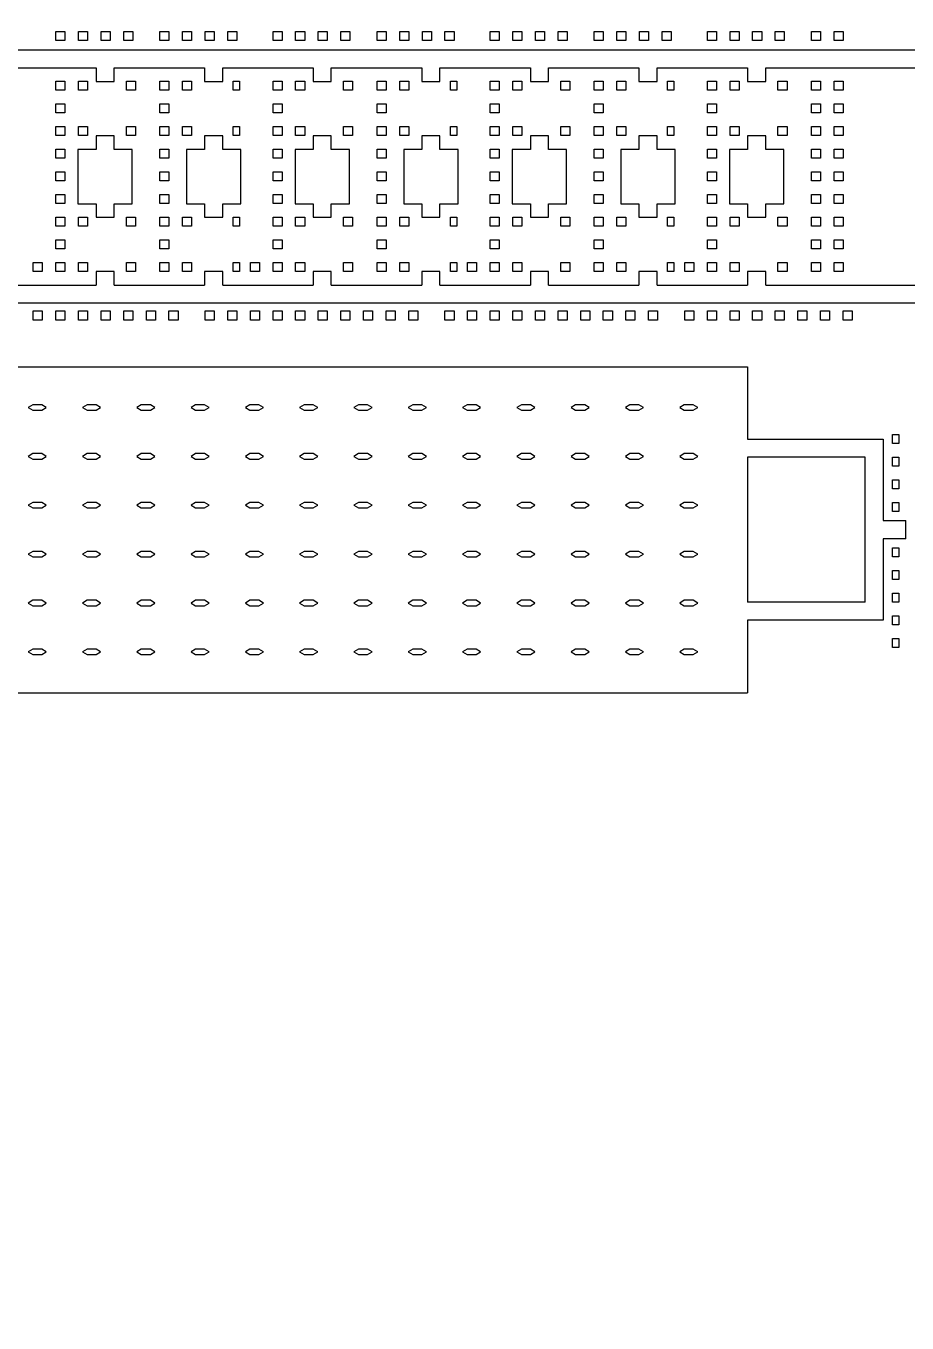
# Model space of a CAD drawing. Header units: millimetres. Extents: x 11250 to 361842, y 8473 to 110473.
# Drawn here: x 61588 to 66457, y 31273 to 38435 of the extents above; entities that cross this region are included whole.
import ezdxf

# ---------------------------------------------------------------- set-up
doc = ezdxf.new("R2010")
doc.units = ezdxf.units.MM
doc.layers.add('CLEAR', color=140, linetype='Continuous')
doc.layers.add('OPAQUE', color=10, linetype='Continuous')

msp = doc.modelspace()

# ---------------------------------------------------------------- linework, layer by layer
at = {"layer": 'CLEAR'}
for p, q in [((57075.3, 38303.5), (67525.3, 38303.5)), ((61475.3, 38203.5), (61975.3, 38203.5)), ((61975.3, 38203.5), (61975.3, 38128.5)), ((62075.3, 38128.5), (62075.3, 38203.5)), ((62075.3, 38203.5), (62575.3, 38203.5)), ((62575.3, 38203.5), (62575.3, 38128.5)), ((62675.3, 38128.5), (62675.3, 38203.5)), ((62675.3, 38203.5), (63175.3, 38203.5)), ((63175.3, 38203.5), (63175.3, 38128.5)), ((63275.3, 38128.5), (63275.3, 38203.5)), ((63275.3, 38203.5), (63775.3, 38203.5)), ((63775.3, 38203.5), (63775.3, 38128.5)), ((63875.3, 38128.5), (63875.3, 38203.5)), ((63875.3, 38203.5), (64375.3, 38203.5)), ((64375.3, 38203.5), (64375.3, 38128.5)), ((64475.3, 38128.5), (64475.3, 38203.5)), ((64475.3, 38203.5), (64975.3, 38203.5)), ((64975.3, 38203.5), (64975.3, 38128.5)), ((65075.3, 38128.5), (65075.3, 38203.5)), ((65075.3, 38203.5), (65575.3, 38203.5)), ((65575.3, 38203.5), (65575.3, 38128.5)), ((65675.3, 38128.5), (65675.3, 38203.5)), ((65675.3, 38203.5), (67525.3, 38203.5)), ((61975.3, 38128.5), (62075.3, 38128.5)), ((62575.3, 38128.5), (62675.3, 38128.5)), ((63175.3, 38128.5), (63275.3, 38128.5)), ((63775.3, 38128.5), (63875.3, 38128.5)), ((64375.3, 38128.5), (64475.3, 38128.5)), ((64975.3, 38128.5), (65075.3, 38128.5)), ((65575.3, 38128.5), (65675.3, 38128.5)), ((62075.3, 37828.5), (61975.3, 37828.5)), ((61975.3, 37828.5), (61975.3, 37753.5)), ((62075.3, 37753.5), (62075.3, 37828.5)), ((62675.3, 37828.5), (62575.3, 37828.5)), ((62575.3, 37828.5), (62575.3, 37753.5)), ((62675.3, 37753.5), (62675.3, 37828.5)), ((63275.3, 37828.5), (63175.3, 37828.5)), ((63175.3, 37828.5), (63175.3, 37753.5)), ((63275.3, 37753.5), (63275.3, 37828.5)), ((63875.3, 37828.5), (63775.3, 37828.5)), ((63775.3, 37828.5), (63775.3, 37753.5)), ((63875.3, 37753.5), (63875.3, 37828.5)), ((64475.3, 37828.5), (64375.3, 37828.5)), ((64375.3, 37828.5), (64375.3, 37753.5)), ((64475.3, 37753.5), (64475.3, 37828.5)), ((65075.3, 37828.5), (64975.3, 37828.5)), ((64975.3, 37828.5), (64975.3, 37753.5)), ((65075.3, 37753.5), (65075.3, 37828.5)), ((65675.3, 37828.5), (65575.3, 37828.5)), ((65575.3, 37828.5), (65575.3, 37753.5)), ((65675.3, 37753.5), (65675.3, 37828.5)), ((61975.3, 37753.5), (61875.3, 37753.5)), ((61875.3, 37753.5), (61875.3, 37453.5)), ((62175.3, 37753.5), (62075.3, 37753.5)), ((62175.3, 37453.5), (62175.3, 37753.5)), ((62575.3, 37753.5), (62475.3, 37753.5)), ((62475.3, 37753.5), (62475.3, 37453.5)), ((62775.3, 37753.5), (62675.3, 37753.5)), ((62775.3, 37453.5), (62775.3, 37753.5)), ((63175.3, 37753.5), (63075.3, 37753.5)), ((63075.3, 37753.5), (63075.3, 37453.5)), ((63375.3, 37753.5), (63275.3, 37753.5)), ((63375.3, 37453.5), (63375.3, 37753.5)), ((63775.3, 37753.5), (63675.3, 37753.5)), ((63675.3, 37753.5), (63675.3, 37453.5)), ((63975.3, 37753.5), (63875.3, 37753.5)), ((63975.3, 37453.5), (63975.3, 37753.5)), ((64375.3, 37753.5), (64275.3, 37753.5)), ((64275.3, 37753.5), (64275.3, 37453.5)), ((64575.3, 37753.5), (64475.3, 37753.5)), ((64575.3, 37453.5), (64575.3, 37753.5)), ((64975.3, 37753.5), (64875.3, 37753.5)), ((64875.3, 37753.5), (64875.3, 37453.5)), ((65175.3, 37753.5), (65075.3, 37753.5)), ((65175.3, 37453.5), (65175.3, 37753.5)), ((65575.3, 37753.5), (65475.3, 37753.5)), ((65475.3, 37753.5), (65475.3, 37453.5)), ((65775.3, 37753.5), (65675.3, 37753.5)), ((65775.3, 37453.5), (65775.3, 37753.5)), ((61875.3, 37453.5), (61975.3, 37453.5)), ((61975.3, 37453.5), (61975.3, 37378.5)), ((62075.3, 37453.5), (62175.3, 37453.5)), ((62075.3, 37378.5), (62075.3, 37453.5)), ((62475.3, 37453.5), (62575.3, 37453.5)), ((62575.3, 37453.5), (62575.3, 37378.5)), ((62675.3, 37453.5), (62775.3, 37453.5)), ((62675.3, 37378.5), (62675.3, 37453.5)), ((63075.3, 37453.5), (63175.3, 37453.5)), ((63175.3, 37453.5), (63175.3, 37378.5)), ((63275.3, 37453.5), (63375.3, 37453.5)), ((63275.3, 37378.5), (63275.3, 37453.5)), ((63675.3, 37453.5), (63775.3, 37453.5)), ((63775.3, 37453.5), (63775.3, 37378.5)), ((63875.3, 37453.5), (63975.3, 37453.5)), ((63875.3, 37378.5), (63875.3, 37453.5)), ((64275.3, 37453.5), (64375.3, 37453.5)), ((64375.3, 37453.5), (64375.3, 37378.5)), ((64475.3, 37453.5), (64575.3, 37453.5)), ((64475.3, 37378.5), (64475.3, 37453.5)), ((64875.3, 37453.5), (64975.3, 37453.5)), ((64975.3, 37453.5), (64975.3, 37378.5)), ((65075.3, 37453.5), (65175.3, 37453.5)), ((65075.3, 37378.5), (65075.3, 37453.5)), ((65475.3, 37453.5), (65575.3, 37453.5)), ((65575.3, 37453.5), (65575.3, 37378.5)), ((65675.3, 37453.5), (65775.3, 37453.5)), ((65675.3, 37378.5), (65675.3, 37453.5)), ((61975.3, 37378.5), (62075.3, 37378.5)), ((62575.3, 37378.5), (62675.3, 37378.5)), ((63175.3, 37378.5), (63275.3, 37378.5)), ((63775.3, 37378.5), (63875.3, 37378.5)), ((64375.3, 37378.5), (64475.3, 37378.5)), ((64975.3, 37378.5), (65075.3, 37378.5)), ((65575.3, 37378.5), (65675.3, 37378.5)), ((62075.3, 37078.5), (61975.3, 37078.5)), ((61975.3, 37078.5), (61975.3, 37003.5)), ((62075.3, 37003.5), (62075.3, 37078.5)), ((62675.3, 37078.5), (62575.3, 37078.5)), ((62575.3, 37078.5), (62575.3, 37003.5)), ((62675.3, 37003.5), (62675.3, 37078.5)), ((63275.3, 37078.5), (63175.3, 37078.5)), ((63175.3, 37078.5), (63175.3, 37003.5)), ((63275.3, 37003.5), (63275.3, 37078.5)), ((63875.3, 37078.5), (63775.3, 37078.5)), ((63775.3, 37078.5), (63775.3, 37003.5)), ((63875.3, 37003.5), (63875.3, 37078.5)), ((64475.3, 37078.5), (64375.3, 37078.5)), ((64375.3, 37078.5), (64375.3, 37003.5)), ((64475.3, 37003.5), (64475.3, 37078.5)), ((65075.3, 37078.5), (64975.3, 37078.5)), ((64975.3, 37078.5), (64975.3, 37003.5)), ((65075.3, 37003.5), (65075.3, 37078.5)), ((65675.3, 37078.5), (65575.3, 37078.5)), ((65575.3, 37078.5), (65575.3, 37003.5)), ((65675.3, 37003.5), (65675.3, 37078.5)), ((61475.3, 37003.5), (61975.3, 37003.5)), ((62075.3, 37003.5), (62575.3, 37003.5)), ((62675.3, 37003.5), (63175.3, 37003.5)), ((63275.3, 37003.5), (63775.3, 37003.5)), ((63875.3, 37003.5), (64375.3, 37003.5)), ((64475.3, 37003.5), (64975.3, 37003.5)), ((65075.3, 37003.5), (65575.3, 37003.5)), ((65675.3, 37003.5), (67275.3, 37003.5)), ((67175.3, 36903.5), (57175.3, 36903.5)), ((59225.3, 36553.5), (65575.3, 36553.5)), ((65575.3, 36553.5), (65575.3, 36153.5)), ((65575.3, 36153.5), (66325.3, 36153.5)), ((66325.3, 36153.5), (66325.3, 35703.5)), ((65575.3, 36053.5), (65575.3, 35253.5)), ((66225.3, 36053.5), (65575.3, 36053.5)), ((66225.3, 35253.5), (66225.3, 36053.5)), ((66325.3, 35703.5), (66450.3, 35703.5)), ((66450.3, 35603.5), (66450.3, 35703.5)), ((66325.3, 35603.5), (66325.3, 35153.5)), ((66450.3, 35603.5), (66325.3, 35603.5)), ((66225.3, 35253.5), (65575.3, 35253.5)), ((65575.3, 35153.5), (65575.3, 34753.5)), ((66325.3, 35153.5), (65575.3, 35153.5)), ((59225.3, 34753.5), (65575.3, 34753.5))]:
    msp.add_line(p, q, dxfattribs=at)
for points in [[(61803.2, 38354.4), (61753.2, 38354.4), (61753.2, 38404.4), (61803.2, 38404.4)], [(61928.2, 38354.4), (61878.2, 38354.4), (61878.2, 38404.4), (61928.2, 38404.4)], [(62053.2, 38354.4), (62003.2, 38354.4), (62003.2, 38404.4), (62053.2, 38404.4)], [(62178.2, 38354.4), (62128.2, 38354.4), (62128.2, 38404.4), (62178.2, 38404.4)], [(62378.2, 38354.4), (62328.2, 38354.4), (62328.2, 38404.4), (62378.2, 38404.4)], [(62503.2, 38354.4), (62453.2, 38354.4), (62453.2, 38404.4), (62503.2, 38404.4)], [(62628.2, 38354.4), (62578.2, 38354.4), (62578.2, 38404.4), (62628.2, 38404.4)], [(62753.2, 38354.4), (62703.2, 38354.4), (62703.2, 38404.4), (62753.2, 38404.4)], [(63003.2, 38354.4), (62953.2, 38354.4), (62953.2, 38404.4), (63003.2, 38404.4)], [(63128.2, 38354.4), (63078.2, 38354.4), (63078.2, 38404.4), (63128.2, 38404.4)], [(63253.2, 38354.4), (63203.2, 38354.4), (63203.2, 38404.4), (63253.2, 38404.4)], [(63378.2, 38354.4), (63328.2, 38354.4), (63328.2, 38404.4), (63378.2, 38404.4)], [(63578.2, 38354.4), (63528.2, 38354.4), (63528.2, 38404.4), (63578.2, 38404.4)], [(63703.2, 38354.4), (63653.2, 38354.4), (63653.2, 38404.4), (63703.2, 38404.4)], [(63828.2, 38354.4), (63778.2, 38354.4), (63778.2, 38404.4), (63828.2, 38404.4)], [(63953.2, 38354.4), (63903.2, 38354.4), (63903.2, 38404.4), (63953.2, 38404.4)], [(64203.2, 38354.4), (64153.2, 38354.4), (64153.2, 38404.4), (64203.2, 38404.4)], [(64328.2, 38354.4), (64278.2, 38354.4), (64278.2, 38404.4), (64328.2, 38404.4)], [(64453.2, 38354.4), (64403.2, 38354.4), (64403.2, 38404.4), (64453.2, 38404.4)], [(64578.2, 38354.4), (64528.2, 38354.4), (64528.2, 38404.4), (64578.2, 38404.4)], [(64778.2, 38354.4), (64728.2, 38354.4), (64728.2, 38404.4), (64778.2, 38404.4)], [(64903.2, 38354.4), (64853.2, 38354.4), (64853.2, 38404.4), (64903.2, 38404.4)], [(65028.2, 38354.4), (64978.2, 38354.4), (64978.2, 38404.4), (65028.2, 38404.4)], [(65153.2, 38354.4), (65103.2, 38354.4), (65103.2, 38404.4), (65153.2, 38404.4)], [(65403.2, 38354.4), (65353.2, 38354.4), (65353.2, 38404.4), (65403.2, 38404.4)], [(65528.2, 38354.4), (65478.2, 38354.4), (65478.2, 38404.4), (65528.2, 38404.4)], [(65653.2, 38354.4), (65603.2, 38354.4), (65603.2, 38404.4), (65653.2, 38404.4)], [(65778.2, 38354.4), (65728.2, 38354.4), (65728.2, 38404.4), (65778.2, 38404.4)], [(65978.2, 38354.4), (65928.2, 38354.4), (65928.2, 38404.4), (65978.2, 38404.4)], [(66103.2, 38354.4), (66053.2, 38354.4), (66053.2, 38404.4), (66103.2, 38404.4)], [(61803.2, 38079.4), (61753.2, 38079.4), (61753.2, 38129.4), (61803.2, 38129.4)], [(61928.2, 38079.4), (61878.2, 38079.4), (61878.2, 38129.4), (61928.2, 38129.4)], [(62193.2, 38079.4), (62143.2, 38079.4), (62143.2, 38129.4), (62193.2, 38129.4)], [(62378.2, 38079.4), (62328.2, 38079.4), (62328.2, 38129.4), (62378.2, 38129.4)], [(62503.2, 38079.4), (62453.2, 38079.4), (62453.2, 38129.4), (62503.2, 38129.4)], [(62768.2, 38079.4), (62733.2, 38079.4), (62733.2, 38129.4), (62768.2, 38129.4)], [(63003.2, 38079.4), (62953.2, 38079.4), (62953.2, 38129.4), (63003.2, 38129.4)], [(63128.2, 38079.4), (63078.2, 38079.4), (63078.2, 38129.4), (63128.2, 38129.4)], [(63393.2, 38079.4), (63343.2, 38079.4), (63343.2, 38129.4), (63393.2, 38129.4)], [(63578.2, 38079.4), (63528.2, 38079.4), (63528.2, 38129.4), (63578.2, 38129.4)], [(63703.2, 38079.4), (63653.2, 38079.4), (63653.2, 38129.4), (63703.2, 38129.4)], [(63968.2, 38079.4), (63933.2, 38079.4), (63933.2, 38129.4), (63968.2, 38129.4)], [(64203.2, 38079.4), (64153.2, 38079.4), (64153.2, 38129.4), (64203.2, 38129.4)], [(64328.2, 38079.4), (64278.2, 38079.4), (64278.2, 38129.4), (64328.2, 38129.4)], [(64593.2, 38079.4), (64543.2, 38079.4), (64543.2, 38129.4), (64593.2, 38129.4)], [(64778.2, 38079.4), (64728.2, 38079.4), (64728.2, 38129.4), (64778.2, 38129.4)], [(64903.2, 38079.4), (64853.2, 38079.4), (64853.2, 38129.4), (64903.2, 38129.4)], [(65168.2, 38079.4), (65133.2, 38079.4), (65133.2, 38129.4), (65168.2, 38129.4)], [(65403.2, 38079.4), (65353.2, 38079.4), (65353.2, 38129.4), (65403.2, 38129.4)], [(65528.2, 38079.4), (65478.2, 38079.4), (65478.2, 38129.4), (65528.2, 38129.4)], [(65793.2, 38079.4), (65743.2, 38079.4), (65743.2, 38129.4), (65793.2, 38129.4)], [(65978.2, 38079.4), (65928.2, 38079.4), (65928.2, 38129.4), (65978.2, 38129.4)], [(66103.2, 38079.4), (66053.2, 38079.4), (66053.2, 38129.4), (66103.2, 38129.4)], [(61803.2, 37954.4), (61753.2, 37954.4), (61753.2, 38004.4), (61803.2, 38004.4)], [(62378.2, 37954.4), (62328.2, 37954.4), (62328.2, 38004.4), (62378.2, 38004.4)], [(63003.2, 37954.4), (62953.2, 37954.4), (62953.2, 38004.4), (63003.2, 38004.4)], [(63578.2, 37954.4), (63528.2, 37954.4), (63528.2, 38004.4), (63578.2, 38004.4)], [(64203.2, 37954.4), (64153.2, 37954.4), (64153.2, 38004.4), (64203.2, 38004.4)], [(64778.2, 37954.4), (64728.2, 37954.4), (64728.2, 38004.4), (64778.2, 38004.4)], [(65403.2, 37954.4), (65353.2, 37954.4), (65353.2, 38004.4), (65403.2, 38004.4)], [(65978.2, 37954.4), (65928.2, 37954.4), (65928.2, 38004.4), (65978.2, 38004.4)], [(66103.2, 37954.4), (66053.2, 37954.4), (66053.2, 38004.4), (66103.2, 38004.4)], [(61803.2, 37829.4), (61753.2, 37829.4), (61753.2, 37879.4), (61803.2, 37879.4)], [(61928.2, 37829.4), (61878.2, 37829.4), (61878.2, 37879.4), (61928.2, 37879.4)], [(62193.2, 37829.4), (62143.2, 37829.4), (62143.2, 37879.4), (62193.2, 37879.4)], [(62378.2, 37829.4), (62328.2, 37829.4), (62328.2, 37879.4), (62378.2, 37879.4)], [(62503.2, 37829.4), (62453.2, 37829.4), (62453.2, 37879.4), (62503.2, 37879.4)], [(62768.2, 37829.4), (62733.2, 37829.4), (62733.2, 37879.4), (62768.2, 37879.4)], [(63003.2, 37829.4), (62953.2, 37829.4), (62953.2, 37879.4), (63003.2, 37879.4)], [(63128.2, 37829.4), (63078.2, 37829.4), (63078.2, 37879.4), (63128.2, 37879.4)], [(63393.2, 37829.4), (63343.2, 37829.4), (63343.2, 37879.4), (63393.2, 37879.4)], [(63578.2, 37829.4), (63528.2, 37829.4), (63528.2, 37879.4), (63578.2, 37879.4)], [(63703.2, 37829.4), (63653.2, 37829.4), (63653.2, 37879.4), (63703.2, 37879.4)], [(63968.2, 37829.4), (63933.2, 37829.4), (63933.2, 37879.4), (63968.2, 37879.4)], [(64203.2, 37829.4), (64153.2, 37829.4), (64153.2, 37879.4), (64203.2, 37879.4)], [(64328.2, 37829.4), (64278.2, 37829.4), (64278.2, 37879.4), (64328.2, 37879.4)], [(64593.2, 37829.4), (64543.2, 37829.4), (64543.2, 37879.4), (64593.2, 37879.4)], [(64778.2, 37829.4), (64728.2, 37829.4), (64728.2, 37879.4), (64778.2, 37879.4)], [(64903.2, 37829.4), (64853.2, 37829.4), (64853.2, 37879.4), (64903.2, 37879.4)], [(65168.2, 37829.4), (65133.2, 37829.4), (65133.2, 37879.4), (65168.2, 37879.4)], [(65403.2, 37829.4), (65353.2, 37829.4), (65353.2, 37879.4), (65403.2, 37879.4)], [(65528.2, 37829.4), (65478.2, 37829.4), (65478.2, 37879.4), (65528.2, 37879.4)], [(65793.2, 37829.4), (65743.2, 37829.4), (65743.2, 37879.4), (65793.2, 37879.4)], [(65978.2, 37829.4), (65928.2, 37829.4), (65928.2, 37879.4), (65978.2, 37879.4)], [(66103.2, 37829.4), (66053.2, 37829.4), (66053.2, 37879.4), (66103.2, 37879.4)], [(61803.2, 37704.4), (61753.2, 37704.4), (61753.2, 37754.4), (61803.2, 37754.4)], [(62378.2, 37704.4), (62328.2, 37704.4), (62328.2, 37754.4), (62378.2, 37754.4)], [(63003.2, 37704.4), (62953.2, 37704.4), (62953.2, 37754.4), (63003.2, 37754.4)], [(63578.2, 37704.4), (63528.2, 37704.4), (63528.2, 37754.4), (63578.2, 37754.4)], [(64203.2, 37704.4), (64153.2, 37704.4), (64153.2, 37754.4), (64203.2, 37754.4)], [(64778.2, 37704.4), (64728.2, 37704.4), (64728.2, 37754.4), (64778.2, 37754.4)], [(65403.2, 37704.4), (65353.2, 37704.4), (65353.2, 37754.4), (65403.2, 37754.4)], [(65978.2, 37704.4), (65928.2, 37704.4), (65928.2, 37754.4), (65978.2, 37754.4)], [(66103.2, 37704.4), (66053.2, 37704.4), (66053.2, 37754.4), (66103.2, 37754.4)], [(61803.2, 37579.4), (61753.2, 37579.4), (61753.2, 37629.4), (61803.2, 37629.4)], [(62378.2, 37579.4), (62328.2, 37579.4), (62328.2, 37629.4), (62378.2, 37629.4)], [(63003.2, 37579.4), (62953.2, 37579.4), (62953.2, 37629.4), (63003.2, 37629.4)], [(63578.2, 37579.4), (63528.2, 37579.4), (63528.2, 37629.4), (63578.2, 37629.4)], [(64203.2, 37579.4), (64153.2, 37579.4), (64153.2, 37629.4), (64203.2, 37629.4)], [(64778.2, 37579.4), (64728.2, 37579.4), (64728.2, 37629.4), (64778.2, 37629.4)], [(65403.2, 37579.4), (65353.2, 37579.4), (65353.2, 37629.4), (65403.2, 37629.4)], [(65978.2, 37579.4), (65928.2, 37579.4), (65928.2, 37629.4), (65978.2, 37629.4)], [(66103.2, 37579.4), (66053.2, 37579.4), (66053.2, 37629.4), (66103.2, 37629.4)], [(61803.2, 37454.4), (61753.2, 37454.4), (61753.2, 37504.4), (61803.2, 37504.4)], [(62378.2, 37454.4), (62328.2, 37454.4), (62328.2, 37504.4), (62378.2, 37504.4)], [(63003.2, 37454.4), (62953.2, 37454.4), (62953.2, 37504.4), (63003.2, 37504.4)], [(63578.2, 37454.4), (63528.2, 37454.4), (63528.2, 37504.4), (63578.2, 37504.4)], [(64203.2, 37454.4), (64153.2, 37454.4), (64153.2, 37504.4), (64203.2, 37504.4)], [(64778.2, 37454.4), (64728.2, 37454.4), (64728.2, 37504.4), (64778.2, 37504.4)], [(65403.2, 37454.4), (65353.2, 37454.4), (65353.2, 37504.4), (65403.2, 37504.4)], [(65978.2, 37454.4), (65928.2, 37454.4), (65928.2, 37504.4), (65978.2, 37504.4)], [(66103.2, 37454.4), (66053.2, 37454.4), (66053.2, 37504.4), (66103.2, 37504.4)], [(61803.2, 37329.4), (61753.2, 37329.4), (61753.2, 37379.4), (61803.2, 37379.4)], [(61928.2, 37329.4), (61878.2, 37329.4), (61878.2, 37379.4), (61928.2, 37379.4)], [(62193.2, 37329.4), (62143.2, 37329.4), (62143.2, 37379.4), (62193.2, 37379.4)], [(62378.2, 37329.4), (62328.2, 37329.4), (62328.2, 37379.4), (62378.2, 37379.4)], [(62503.2, 37329.4), (62453.2, 37329.4), (62453.2, 37379.4), (62503.2, 37379.4)], [(62768.2, 37329.4), (62733.2, 37329.4), (62733.2, 37379.4), (62768.2, 37379.4)], [(63003.2, 37329.4), (62953.2, 37329.4), (62953.2, 37379.4), (63003.2, 37379.4)], [(63128.2, 37329.4), (63078.2, 37329.4), (63078.2, 37379.4), (63128.2, 37379.4)], [(63393.2, 37329.4), (63343.2, 37329.4), (63343.2, 37379.4), (63393.2, 37379.4)], [(63578.2, 37329.4), (63528.2, 37329.4), (63528.2, 37379.4), (63578.2, 37379.4)], [(63703.2, 37329.4), (63653.2, 37329.4), (63653.2, 37379.4), (63703.2, 37379.4)], [(63968.2, 37329.4), (63933.2, 37329.4), (63933.2, 37379.4), (63968.2, 37379.4)], [(64203.2, 37329.4), (64153.2, 37329.4), (64153.2, 37379.4), (64203.2, 37379.4)], [(64328.2, 37329.4), (64278.2, 37329.4), (64278.2, 37379.4), (64328.2, 37379.4)], [(64593.2, 37329.4), (64543.2, 37329.4), (64543.2, 37379.4), (64593.2, 37379.4)], [(64778.2, 37329.4), (64728.2, 37329.4), (64728.2, 37379.4), (64778.2, 37379.4)], [(64903.2, 37329.4), (64853.2, 37329.4), (64853.2, 37379.4), (64903.2, 37379.4)], [(65168.2, 37329.4), (65133.2, 37329.4), (65133.2, 37379.4), (65168.2, 37379.4)], [(65403.2, 37329.4), (65353.2, 37329.4), (65353.2, 37379.4), (65403.2, 37379.4)], [(65528.2, 37329.4), (65478.2, 37329.4), (65478.2, 37379.4), (65528.2, 37379.4)], [(65793.2, 37329.4), (65743.2, 37329.4), (65743.2, 37379.4), (65793.2, 37379.4)], [(65978.2, 37329.4), (65928.2, 37329.4), (65928.2, 37379.4), (65978.2, 37379.4)], [(66103.2, 37329.4), (66053.2, 37329.4), (66053.2, 37379.4), (66103.2, 37379.4)], [(61803.2, 37204.4), (61753.2, 37204.4), (61753.2, 37254.4), (61803.2, 37254.4)], [(62378.2, 37204.4), (62328.2, 37204.4), (62328.2, 37254.4), (62378.2, 37254.4)], [(63003.2, 37204.4), (62953.2, 37204.4), (62953.2, 37254.4), (63003.2, 37254.4)], [(63578.2, 37204.4), (63528.2, 37204.4), (63528.2, 37254.4), (63578.2, 37254.4)], [(64203.2, 37204.4), (64153.2, 37204.4), (64153.2, 37254.4), (64203.2, 37254.4)], [(64778.2, 37204.4), (64728.2, 37204.4), (64728.2, 37254.4), (64778.2, 37254.4)], [(65403.2, 37204.4), (65353.2, 37204.4), (65353.2, 37254.4), (65403.2, 37254.4)], [(65978.2, 37204.4), (65928.2, 37204.4), (65928.2, 37254.4), (65978.2, 37254.4)], [(66103.2, 37204.4), (66053.2, 37204.4), (66053.2, 37254.4), (66103.2, 37254.4)], [(61678.2, 37079.4), (61628.2, 37079.4), (61628.2, 37129.4), (61678.2, 37129.4)], [(61803.2, 37079.4), (61753.2, 37079.4), (61753.2, 37129.4), (61803.2, 37129.4)], [(61928.2, 37079.4), (61878.2, 37079.4), (61878.2, 37129.4), (61928.2, 37129.4)], [(62193.2, 37079.4), (62143.2, 37079.4), (62143.2, 37129.4), (62193.2, 37129.4)], [(62378.2, 37079.4), (62328.2, 37079.4), (62328.2, 37129.4), (62378.2, 37129.4)], [(62503.2, 37079.4), (62453.2, 37079.4), (62453.2, 37129.4), (62503.2, 37129.4)], [(62768.2, 37079.4), (62733.2, 37079.4), (62733.2, 37129.4), (62768.2, 37129.4)], [(62878.2, 37079.4), (62828.2, 37079.4), (62828.2, 37129.4), (62878.2, 37129.4)], [(63003.2, 37079.4), (62953.2, 37079.4), (62953.2, 37129.4), (63003.2, 37129.4)], [(63128.2, 37079.4), (63078.2, 37079.4), (63078.2, 37129.4), (63128.2, 37129.4)], [(63393.2, 37079.4), (63343.2, 37079.4), (63343.2, 37129.4), (63393.2, 37129.4)], [(63578.2, 37079.4), (63528.2, 37079.4), (63528.2, 37129.4), (63578.2, 37129.4)], [(63703.2, 37079.4), (63653.2, 37079.4), (63653.2, 37129.4), (63703.2, 37129.4)], [(63968.2, 37079.4), (63933.2, 37079.4), (63933.2, 37129.4), (63968.2, 37129.4)], [(64078.2, 37079.4), (64028.2, 37079.4), (64028.2, 37129.4), (64078.2, 37129.4)], [(64203.2, 37079.4), (64153.2, 37079.4), (64153.2, 37129.4), (64203.2, 37129.4)], [(64328.2, 37079.4), (64278.2, 37079.4), (64278.2, 37129.4), (64328.2, 37129.4)], [(64593.2, 37079.4), (64543.2, 37079.4), (64543.2, 37129.4), (64593.2, 37129.4)], [(64778.2, 37079.4), (64728.2, 37079.4), (64728.2, 37129.4), (64778.2, 37129.4)], [(64903.2, 37079.4), (64853.2, 37079.4), (64853.2, 37129.4), (64903.2, 37129.4)], [(65168.2, 37079.4), (65133.2, 37079.4), (65133.2, 37129.4), (65168.2, 37129.4)], [(65278.2, 37079.4), (65228.2, 37079.4), (65228.2, 37129.4), (65278.2, 37129.4)], [(65403.2, 37079.4), (65353.2, 37079.4), (65353.2, 37129.4), (65403.2, 37129.4)], [(65528.2, 37079.4), (65478.2, 37079.4), (65478.2, 37129.4), (65528.2, 37129.4)], [(65793.2, 37079.4), (65743.2, 37079.4), (65743.2, 37129.4), (65793.2, 37129.4)], [(65978.2, 37079.4), (65928.2, 37079.4), (65928.2, 37129.4), (65978.2, 37129.4)], [(66103.2, 37079.4), (66053.2, 37079.4), (66053.2, 37129.4), (66103.2, 37129.4)], [(61678.2, 36811), (61628.2, 36811), (61628.2, 36861), (61678.2, 36861)], [(61803.2, 36811), (61753.2, 36811), (61753.2, 36861), (61803.2, 36861)], [(61928.2, 36811), (61878.2, 36811), (61878.2, 36861), (61928.2, 36861)], [(62053.2, 36811), (62003.2, 36811), (62003.2, 36861), (62053.2, 36861)], [(62178.2, 36811), (62128.2, 36811), (62128.2, 36861), (62178.2, 36861)], [(62303.2, 36811), (62253.2, 36811), (62253.2, 36861), (62303.2, 36861)], [(62428.2, 36811), (62378.2, 36811), (62378.2, 36861), (62428.2, 36861)], [(62628.2, 36811), (62578.2, 36811), (62578.2, 36861), (62628.2, 36861)], [(62753.2, 36811), (62703.2, 36811), (62703.2, 36861), (62753.2, 36861)], [(62878.2, 36811), (62828.2, 36811), (62828.2, 36861), (62878.2, 36861)], [(63003.2, 36811), (62953.2, 36811), (62953.2, 36861), (63003.2, 36861)], [(63128.2, 36811), (63078.2, 36811), (63078.2, 36861), (63128.2, 36861)], [(63253.2, 36811), (63203.2, 36811), (63203.2, 36861), (63253.2, 36861)], [(63378.2, 36811), (63328.2, 36811), (63328.2, 36861), (63378.2, 36861)], [(63503.2, 36811), (63453.2, 36811), (63453.2, 36861), (63503.2, 36861)], [(63628.2, 36811), (63578.2, 36811), (63578.2, 36861), (63628.2, 36861)], [(63753.2, 36811), (63703.2, 36811), (63703.2, 36861), (63753.2, 36861)], [(63953.2, 36811), (63903.2, 36811), (63903.2, 36861), (63953.2, 36861)], [(64078.2, 36811), (64028.2, 36811), (64028.2, 36861), (64078.2, 36861)], [(64203.2, 36811), (64153.2, 36811), (64153.2, 36861), (64203.2, 36861)], [(64328.2, 36811), (64278.2, 36811), (64278.2, 36861), (64328.2, 36861)], [(64453.2, 36811), (64403.2, 36811), (64403.2, 36861), (64453.2, 36861)], [(64578.2, 36811), (64528.2, 36811), (64528.2, 36861), (64578.2, 36861)], [(64703.2, 36811), (64653.2, 36811), (64653.2, 36861), (64703.2, 36861)], [(64828.2, 36811), (64778.2, 36811), (64778.2, 36861), (64828.2, 36861)], [(64953.2, 36811), (64903.2, 36811), (64903.2, 36861), (64953.2, 36861)], [(65078.2, 36811), (65028.2, 36811), (65028.2, 36861), (65078.2, 36861)], [(65278.2, 36811), (65228.2, 36811), (65228.2, 36861), (65278.2, 36861)], [(65403.2, 36811), (65353.2, 36811), (65353.2, 36861), (65403.2, 36861)], [(65528.2, 36811), (65478.2, 36811), (65478.2, 36861), (65528.2, 36861)], [(65653.2, 36811), (65603.2, 36811), (65603.2, 36861), (65653.2, 36861)], [(65778.2, 36811), (65728.2, 36811), (65728.2, 36861), (65778.2, 36861)], [(65903.2, 36811), (65853.2, 36811), (65853.2, 36861), (65903.2, 36861)], [(66028.2, 36811), (65978.2, 36811), (65978.2, 36861), (66028.2, 36861)], [(66153.2, 36811), (66103.2, 36811), (66103.2, 36861), (66153.2, 36861)], [(61625.3, 36313.5), (61675.3, 36313.5), (61700.3, 36328.5), (61700.3, 36328.5), (61675.3, 36343.5), (61625.3, 36343.5), (61600.3, 36328.5), (61600.3, 36328.5)], [(61925.3, 36313.5), (61975.3, 36313.5), (62000.3, 36328.5), (62000.3, 36328.5), (61975.3, 36343.5), (61925.3, 36343.5), (61900.3, 36328.5), (61900.3, 36328.5)], [(62225.3, 36313.5), (62275.3, 36313.5), (62300.3, 36328.5), (62300.3, 36328.5), (62275.3, 36343.5), (62225.3, 36343.5), (62200.3, 36328.5), (62200.3, 36328.5)], [(62525.3, 36313.5), (62575.3, 36313.5), (62600.3, 36328.5), (62600.3, 36328.5), (62575.3, 36343.5), (62525.3, 36343.5), (62500.3, 36328.5), (62500.3, 36328.5)], [(62825.3, 36313.5), (62875.3, 36313.5), (62900.3, 36328.5), (62900.3, 36328.5), (62875.3, 36343.5), (62825.3, 36343.5), (62800.3, 36328.5), (62800.3, 36328.5)], [(63125.3, 36313.5), (63175.3, 36313.5), (63200.3, 36328.5), (63200.3, 36328.5), (63175.3, 36343.5), (63125.3, 36343.5), (63100.3, 36328.5), (63100.3, 36328.5)], [(63425.3, 36313.5), (63475.3, 36313.5), (63500.3, 36328.5), (63500.3, 36328.5), (63475.3, 36343.5), (63425.3, 36343.5), (63400.3, 36328.5), (63400.3, 36328.5)], [(63725.3, 36313.5), (63775.3, 36313.5), (63800.3, 36328.5), (63800.3, 36328.5), (63775.3, 36343.5), (63725.3, 36343.5), (63700.3, 36328.5), (63700.3, 36328.5)], [(64025.3, 36313.5), (64075.3, 36313.5), (64100.3, 36328.5), (64100.3, 36328.5), (64075.3, 36343.5), (64025.3, 36343.5), (64000.3, 36328.5), (64000.3, 36328.5)], [(64325.3, 36313.5), (64375.3, 36313.5), (64400.3, 36328.5), (64400.3, 36328.5), (64375.3, 36343.5), (64325.3, 36343.5), (64300.3, 36328.5), (64300.3, 36328.5)], [(64625.3, 36313.5), (64675.3, 36313.5), (64700.3, 36328.5), (64700.3, 36328.5), (64675.3, 36343.5), (64625.3, 36343.5), (64600.3, 36328.5), (64600.3, 36328.5)], [(64925.3, 36313.5), (64975.3, 36313.5), (65000.3, 36328.5), (65000.3, 36328.5), (64975.3, 36343.5), (64925.3, 36343.5), (64900.3, 36328.5), (64900.3, 36328.5)], [(65225.3, 36313.5), (65275.3, 36313.5), (65300.3, 36328.5), (65300.3, 36328.5), (65275.3, 36343.5), (65225.3, 36343.5), (65200.3, 36328.5), (65200.3, 36328.5)], [(66410.3, 36128.5), (66375.3, 36128.5), (66375.3, 36178.5), (66410.3, 36178.5)], [(61625.3, 36043.5), (61675.3, 36043.5), (61700.3, 36058.5), (61700.3, 36058.5), (61675.3, 36073.5), (61625.3, 36073.5), (61600.3, 36058.5), (61600.3, 36058.5)], [(61925.3, 36043.5), (61975.3, 36043.5), (62000.3, 36058.5), (62000.3, 36058.5), (61975.3, 36073.5), (61925.3, 36073.5), (61900.3, 36058.5), (61900.3, 36058.5)], [(62225.3, 36043.5), (62275.3, 36043.5), (62300.3, 36058.5), (62300.3, 36058.5), (62275.3, 36073.5), (62225.3, 36073.5), (62200.3, 36058.5), (62200.3, 36058.5)], [(62525.3, 36043.5), (62575.3, 36043.5), (62600.3, 36058.5), (62600.3, 36058.5), (62575.3, 36073.5), (62525.3, 36073.5), (62500.3, 36058.5), (62500.3, 36058.5)], [(62825.3, 36043.5), (62875.3, 36043.5), (62900.3, 36058.5), (62900.3, 36058.5), (62875.3, 36073.5), (62825.3, 36073.5), (62800.3, 36058.5), (62800.3, 36058.5)], [(63125.3, 36043.5), (63175.3, 36043.5), (63200.3, 36058.5), (63200.3, 36058.5), (63175.3, 36073.5), (63125.3, 36073.5), (63100.3, 36058.5), (63100.3, 36058.5)], [(63425.3, 36043.5), (63475.3, 36043.5), (63500.3, 36058.5), (63500.3, 36058.5), (63475.3, 36073.5), (63425.3, 36073.5), (63400.3, 36058.5), (63400.3, 36058.5)], [(63725.3, 36043.5), (63775.3, 36043.5), (63800.3, 36058.5), (63800.3, 36058.5), (63775.3, 36073.5), (63725.3, 36073.5), (63700.3, 36058.5), (63700.3, 36058.5)], [(64025.3, 36043.5), (64075.3, 36043.5), (64100.3, 36058.5), (64100.3, 36058.5), (64075.3, 36073.5), (64025.3, 36073.5), (64000.3, 36058.5), (64000.3, 36058.5)], [(64325.3, 36043.5), (64375.3, 36043.5), (64400.3, 36058.5), (64400.3, 36058.5), (64375.3, 36073.5), (64325.3, 36073.5), (64300.3, 36058.5), (64300.3, 36058.5)], [(64625.3, 36043.5), (64675.3, 36043.5), (64700.3, 36058.5), (64700.3, 36058.5), (64675.3, 36073.5), (64625.3, 36073.5), (64600.3, 36058.5), (64600.3, 36058.5)], [(64925.3, 36043.5), (64975.3, 36043.5), (65000.3, 36058.5), (65000.3, 36058.5), (64975.3, 36073.5), (64925.3, 36073.5), (64900.3, 36058.5), (64900.3, 36058.5)], [(65225.3, 36043.5), (65275.3, 36043.5), (65300.3, 36058.5), (65300.3, 36058.5), (65275.3, 36073.5), (65225.3, 36073.5), (65200.3, 36058.5), (65200.3, 36058.5)], [(66410.3, 36003.5), (66375.3, 36003.5), (66375.3, 36053.5), (66410.3, 36053.5)], [(66410.3, 35878.5), (66375.3, 35878.5), (66375.3, 35928.5), (66410.3, 35928.5)], [(61625.3, 35773.5), (61675.3, 35773.5), (61700.3, 35788.5), (61700.3, 35788.5), (61675.3, 35803.5), (61625.3, 35803.5), (61600.3, 35788.5), (61600.3, 35788.5)], [(61925.3, 35773.5), (61975.3, 35773.5), (62000.3, 35788.5), (62000.3, 35788.5), (61975.3, 35803.5), (61925.3, 35803.5), (61900.3, 35788.5), (61900.3, 35788.5)], [(62225.3, 35773.5), (62275.3, 35773.5), (62300.3, 35788.5), (62300.3, 35788.5), (62275.3, 35803.5), (62225.3, 35803.5), (62200.3, 35788.5), (62200.3, 35788.5)], [(62525.3, 35773.5), (62575.3, 35773.5), (62600.3, 35788.5), (62600.3, 35788.5), (62575.3, 35803.5), (62525.3, 35803.5), (62500.3, 35788.5), (62500.3, 35788.5)], [(62825.3, 35773.5), (62875.3, 35773.5), (62900.3, 35788.5), (62900.3, 35788.5), (62875.3, 35803.5), (62825.3, 35803.5), (62800.3, 35788.5), (62800.3, 35788.5)], [(63125.3, 35773.5), (63175.3, 35773.5), (63200.3, 35788.5), (63200.3, 35788.5), (63175.3, 35803.5), (63125.3, 35803.5), (63100.3, 35788.5), (63100.3, 35788.5)], [(63425.3, 35773.5), (63475.3, 35773.5), (63500.3, 35788.5), (63500.3, 35788.5), (63475.3, 35803.5), (63425.3, 35803.5), (63400.3, 35788.5), (63400.3, 35788.5)], [(63725.3, 35773.5), (63775.3, 35773.5), (63800.3, 35788.5), (63800.3, 35788.5), (63775.3, 35803.5), (63725.3, 35803.5), (63700.3, 35788.5), (63700.3, 35788.5)], [(64025.3, 35773.5), (64075.3, 35773.5), (64100.3, 35788.5), (64100.3, 35788.5), (64075.3, 35803.5), (64025.3, 35803.5), (64000.3, 35788.5), (64000.3, 35788.5)], [(64325.3, 35773.5), (64375.3, 35773.5), (64400.3, 35788.5), (64400.3, 35788.5), (64375.3, 35803.5), (64325.3, 35803.5), (64300.3, 35788.5), (64300.3, 35788.5)], [(64625.3, 35773.5), (64675.3, 35773.5), (64700.3, 35788.5), (64700.3, 35788.5), (64675.3, 35803.5), (64625.3, 35803.5), (64600.3, 35788.5), (64600.3, 35788.5)], [(64925.3, 35773.5), (64975.3, 35773.5), (65000.3, 35788.5), (65000.3, 35788.5), (64975.3, 35803.5), (64925.3, 35803.5), (64900.3, 35788.5), (64900.3, 35788.5)], [(65225.3, 35773.5), (65275.3, 35773.5), (65300.3, 35788.5), (65300.3, 35788.5), (65275.3, 35803.5), (65225.3, 35803.5), (65200.3, 35788.5), (65200.3, 35788.5)], [(66410.3, 35753.5), (66375.3, 35753.5), (66375.3, 35803.5), (66410.3, 35803.5)], [(61625.3, 35503.5), (61675.3, 35503.5), (61700.3, 35518.5), (61700.3, 35518.5), (61675.3, 35533.5), (61625.3, 35533.5), (61600.3, 35518.5), (61600.3, 35518.5)], [(61925.3, 35503.5), (61975.3, 35503.5), (62000.3, 35518.5), (62000.3, 35518.5), (61975.3, 35533.5), (61925.3, 35533.5), (61900.3, 35518.5), (61900.3, 35518.5)], [(62225.3, 35503.5), (62275.3, 35503.5), (62300.3, 35518.5), (62300.3, 35518.5), (62275.3, 35533.5), (62225.3, 35533.5), (62200.3, 35518.5), (62200.3, 35518.5)], [(62525.3, 35503.5), (62575.3, 35503.5), (62600.3, 35518.5), (62600.3, 35518.5), (62575.3, 35533.5), (62525.3, 35533.5), (62500.3, 35518.5), (62500.3, 35518.5)], [(62825.3, 35503.5), (62875.3, 35503.5), (62900.3, 35518.5), (62900.3, 35518.5), (62875.3, 35533.5), (62825.3, 35533.5), (62800.3, 35518.5), (62800.3, 35518.5)], [(63125.3, 35503.5), (63175.3, 35503.5), (63200.3, 35518.5), (63200.3, 35518.5), (63175.3, 35533.5), (63125.3, 35533.5), (63100.3, 35518.5), (63100.3, 35518.5)], [(63425.3, 35503.5), (63475.3, 35503.5), (63500.3, 35518.5), (63500.3, 35518.5), (63475.3, 35533.5), (63425.3, 35533.5), (63400.3, 35518.5), (63400.3, 35518.5)], [(63725.3, 35503.5), (63775.3, 35503.5), (63800.3, 35518.5), (63800.3, 35518.5), (63775.3, 35533.5), (63725.3, 35533.5), (63700.3, 35518.5), (63700.3, 35518.5)], [(64025.3, 35503.5), (64075.3, 35503.5), (64100.3, 35518.5), (64100.3, 35518.5), (64075.3, 35533.5), (64025.3, 35533.5), (64000.3, 35518.5), (64000.3, 35518.5)], [(64325.3, 35503.5), (64375.3, 35503.5), (64400.3, 35518.5), (64400.3, 35518.5), (64375.3, 35533.5), (64325.3, 35533.5), (64300.3, 35518.5), (64300.3, 35518.5)], [(64625.3, 35503.5), (64675.3, 35503.5), (64700.3, 35518.5), (64700.3, 35518.5), (64675.3, 35533.5), (64625.3, 35533.5), (64600.3, 35518.5), (64600.3, 35518.5)], [(64925.3, 35503.5), (64975.3, 35503.5), (65000.3, 35518.5), (65000.3, 35518.5), (64975.3, 35533.5), (64925.3, 35533.5), (64900.3, 35518.5), (64900.3, 35518.5)], [(65225.3, 35503.5), (65275.3, 35503.5), (65300.3, 35518.5), (65300.3, 35518.5), (65275.3, 35533.5), (65225.3, 35533.5), (65200.3, 35518.5), (65200.3, 35518.5)], [(66410.3, 35503.5), (66375.3, 35503.5), (66375.3, 35553.5), (66410.3, 35553.5)], [(66410.3, 35378.5), (66375.3, 35378.5), (66375.3, 35428.5), (66410.3, 35428.5)], [(61625.3, 35233.5), (61675.3, 35233.5), (61700.3, 35248.5), (61700.3, 35248.5), (61675.3, 35263.5), (61625.3, 35263.5), (61600.3, 35248.5), (61600.3, 35248.5)], [(61925.3, 35233.5), (61975.3, 35233.5), (62000.3, 35248.5), (62000.3, 35248.5), (61975.3, 35263.5), (61925.3, 35263.5), (61900.3, 35248.5), (61900.3, 35248.5)], [(62225.3, 35233.5), (62275.3, 35233.5), (62300.3, 35248.5), (62300.3, 35248.5), (62275.3, 35263.5), (62225.3, 35263.5), (62200.3, 35248.5), (62200.3, 35248.5)], [(62525.3, 35233.5), (62575.3, 35233.5), (62600.3, 35248.5), (62600.3, 35248.5), (62575.3, 35263.5), (62525.3, 35263.5), (62500.3, 35248.5), (62500.3, 35248.5)], [(62825.3, 35233.5), (62875.3, 35233.5), (62900.3, 35248.5), (62900.3, 35248.5), (62875.3, 35263.5), (62825.3, 35263.5), (62800.3, 35248.5), (62800.3, 35248.5)], [(63125.3, 35233.5), (63175.3, 35233.5), (63200.3, 35248.5), (63200.3, 35248.5), (63175.3, 35263.5), (63125.3, 35263.5), (63100.3, 35248.5), (63100.3, 35248.5)], [(63425.3, 35233.5), (63475.3, 35233.5), (63500.3, 35248.5), (63500.3, 35248.5), (63475.3, 35263.5), (63425.3, 35263.5), (63400.3, 35248.5), (63400.3, 35248.5)], [(63725.3, 35233.5), (63775.3, 35233.5), (63800.3, 35248.5), (63800.3, 35248.5), (63775.3, 35263.5), (63725.3, 35263.5), (63700.3, 35248.5), (63700.3, 35248.5)], [(64025.3, 35233.5), (64075.3, 35233.5), (64100.3, 35248.5), (64100.3, 35248.5), (64075.3, 35263.5), (64025.3, 35263.5), (64000.3, 35248.5), (64000.3, 35248.5)], [(64325.3, 35233.5), (64375.3, 35233.5), (64400.3, 35248.5), (64400.3, 35248.5), (64375.3, 35263.5), (64325.3, 35263.5), (64300.3, 35248.5), (64300.3, 35248.5)], [(64625.3, 35233.5), (64675.3, 35233.5), (64700.3, 35248.5), (64700.3, 35248.5), (64675.3, 35263.5), (64625.3, 35263.5), (64600.3, 35248.5), (64600.3, 35248.5)], [(64925.3, 35233.5), (64975.3, 35233.5), (65000.3, 35248.5), (65000.3, 35248.5), (64975.3, 35263.5), (64925.3, 35263.5), (64900.3, 35248.5), (64900.3, 35248.5)], [(65225.3, 35233.5), (65275.3, 35233.5), (65300.3, 35248.5), (65300.3, 35248.5), (65275.3, 35263.5), (65225.3, 35263.5), (65200.3, 35248.5), (65200.3, 35248.5)], [(66410.3, 35253.5), (66375.3, 35253.5), (66375.3, 35303.5), (66410.3, 35303.5)], [(66410.3, 35128.5), (66375.3, 35128.5), (66375.3, 35178.5), (66410.3, 35178.5)], [(66410.3, 35003.5), (66375.3, 35003.5), (66375.3, 35053.5), (66410.3, 35053.5)], [(61625.3, 34963.5), (61675.3, 34963.5), (61700.3, 34978.5), (61700.3, 34978.5), (61675.3, 34993.5), (61625.3, 34993.5), (61600.3, 34978.5), (61600.3, 34978.5)], [(61925.3, 34963.5), (61975.3, 34963.5), (62000.3, 34978.5), (62000.3, 34978.5), (61975.3, 34993.5), (61925.3, 34993.5), (61900.3, 34978.5), (61900.3, 34978.5)], [(62225.3, 34963.5), (62275.3, 34963.5), (62300.3, 34978.5), (62300.3, 34978.5), (62275.3, 34993.5), (62225.3, 34993.5), (62200.3, 34978.5), (62200.3, 34978.5)], [(62525.3, 34963.5), (62575.3, 34963.5), (62600.3, 34978.5), (62600.3, 34978.5), (62575.3, 34993.5), (62525.3, 34993.5), (62500.3, 34978.5), (62500.3, 34978.5)], [(62825.3, 34963.5), (62875.3, 34963.5), (62900.3, 34978.5), (62900.3, 34978.5), (62875.3, 34993.5), (62825.3, 34993.5), (62800.3, 34978.5), (62800.3, 34978.5)], [(63125.3, 34963.5), (63175.3, 34963.5), (63200.3, 34978.5), (63200.3, 34978.5), (63175.3, 34993.5), (63125.3, 34993.5), (63100.3, 34978.5), (63100.3, 34978.5)], [(63425.3, 34963.5), (63475.3, 34963.5), (63500.3, 34978.5), (63500.3, 34978.5), (63475.3, 34993.5), (63425.3, 34993.5), (63400.3, 34978.5), (63400.3, 34978.5)], [(63725.3, 34963.5), (63775.3, 34963.5), (63800.3, 34978.5), (63800.3, 34978.5), (63775.3, 34993.5), (63725.3, 34993.5), (63700.3, 34978.5), (63700.3, 34978.5)], [(64025.3, 34963.5), (64075.3, 34963.5), (64100.3, 34978.5), (64100.3, 34978.5), (64075.3, 34993.5), (64025.3, 34993.5), (64000.3, 34978.5), (64000.3, 34978.5)], [(64325.3, 34963.5), (64375.3, 34963.5), (64400.3, 34978.5), (64400.3, 34978.5), (64375.3, 34993.5), (64325.3, 34993.5), (64300.3, 34978.5), (64300.3, 34978.5)], [(64625.3, 34963.5), (64675.3, 34963.5), (64700.3, 34978.5), (64700.3, 34978.5), (64675.3, 34993.5), (64625.3, 34993.5), (64600.3, 34978.5), (64600.3, 34978.5)], [(64925.3, 34963.5), (64975.3, 34963.5), (65000.3, 34978.5), (65000.3, 34978.5), (64975.3, 34993.5), (64925.3, 34993.5), (64900.3, 34978.5), (64900.3, 34978.5)], [(65225.3, 34963.5), (65275.3, 34963.5), (65300.3, 34978.5), (65300.3, 34978.5), (65275.3, 34993.5), (65225.3, 34993.5), (65200.3, 34978.5), (65200.3, 34978.5)]]:
    msp.add_lwpolyline(points, close=True, dxfattribs=at)
at = {"layer": 'OPAQUE'}
msp.add_circle((62250.3, 59473.1), 51000, dxfattribs=at)

doc.saveas('drawing.dxf')
